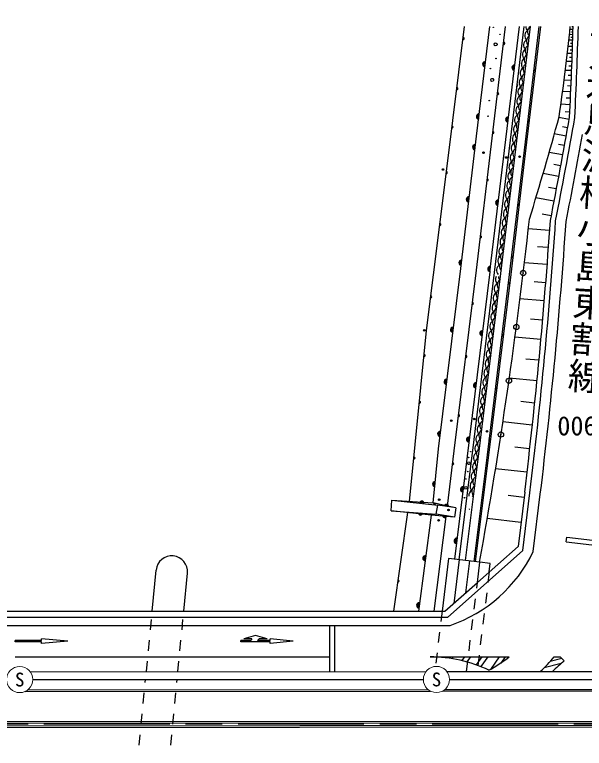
# Model space of a CAD drawing. Units: millimetres, scale not verified. Extents: x -622642 to 680000, y -103464 to 867584.
# Drawn here: x 296387 to 350684, y 278183 to 348094 of the extents above; entities that cross this region are included whole.
import ezdxf
from ezdxf.enums import TextEntityAlignment as Align

# ---------------------------------------------------------------- set-up
doc = ezdxf.new("R2010")
doc.units = ezdxf.units.MM
doc.header["$LTSCALE"] = 1000
doc.header["$PDMODE"] = 32
doc.header["$PDSIZE"] = 500
doc.linetypes.add('CHAIN', pattern=[18.5, 12, -1.5, 3.5, -1.5])
for name, color, linetype, lineweight in [('M-BGD', 7, 'Continuous', 25), ('M-BMK', 2, 'CHAIN', 13), ('M-BMK-SRVR', 3, 'Continuous', 25), ('M-STR-HTXT', 7, 'Continuous', 13), ('M-STR-STR1', 1, 'Continuous', 25), ('M-STR-STRC', 7, 'Continuous', 25)]:
    doc.layers.add(name, color=color, linetype=linetype, lineweight=lineweight)
doc.layers.add('M-BMK-HTXT', color=7, linetype='Continuous')
doc.styles.add('@ＭＳ ゴシック', font='')
doc.styles.add('ＭＳ ゴシック', font='')
doc.styles.get('@ＭＳ ゴシック').set_extended_font_data('@MS Gothic')
doc.styles.get('ＭＳ ゴシック').set_extended_font_data('MS Gothic')

msp = doc.modelspace()

# ---------------------------------------------------------------- linework, layer by layer
at = {"layer": 'M-BGD'}
for p, q in [((337600, 333659), (339276, 346979)), ((340418, 336518), (341675, 346979)), ((341907, 336340), (343186, 346979)), ((343198, 336185), (344495, 346979)), ((343645, 336131), (344948, 346979)), ((344241, 336060), (345553, 346979)), ((346358, 346979), (345035, 335965)), ((346510, 346979), (345184, 335947)), ((349605, 346936), (349480, 346940)), ((349583, 346186), (349252, 346196)), ((349597, 346686), (349308, 346694)), ((349590, 346436), (349445, 346440)), ((342095, 345290), (342143, 345382)), ((342143, 345382), (342206, 345414)), ((342206, 345414), (342295, 345392)), ((342295, 345392), (342365, 345309)), ((349568, 345657), (349194, 345668)), ((349559, 345358), (349372, 345363)), ((349575, 345922), (349410, 345927)), ((342120, 345150), (342095, 345290)), ((342191, 345110), (342120, 345150)), ((342318, 345143), (342191, 345110)), ((342365, 345209), (342318, 345143)), ((342365, 345309), (342365, 345209)), ((349550, 345059), (349127, 345071)), ((349541, 344720), (349329, 344727)), ((349531, 344382), (349052, 344396)), ((349517, 344000), (349278, 344010)), ((349501, 343617), (348969, 343640)), ((349465, 342765), (348874, 342790)), ((349483, 343191), (349217, 343202)), ((341764, 341903), (341812, 341996)), ((341789, 341764), (341764, 341903)), ((341812, 341996), (341875, 342028)), ((341875, 342028), (341964, 342006)), ((341964, 342006), (342034, 341922)), ((342034, 341922), (342034, 341823)), ((349445, 342293), (349150, 342305)), ((341860, 341724), (341789, 341764)), ((341987, 341757), (341860, 341724)), ((342034, 341823), (341987, 341757)), ((344315, 341265), (344338, 341454)), ((345877, 341265), (345874, 341246)), ((349425, 341820), (348755, 341848)), ((349402, 341284), (349068, 341299)), ((349380, 340749), (348609, 340781)), ((349353, 340133), (348968, 340149)), ((349327, 339516), (348441, 339554)), ((349297, 338807), (348854, 338826)), ((349237, 338102), (348256, 338284)), ((349091, 337317), (348601, 337408)), ((338907, 323895), (340418, 336518)), ((340400, 323738), (341907, 336340)), ((348946, 336532), (347822, 336740)), ((341690, 323580), (343198, 336185)), ((342135, 323513), (343645, 336131)), ((342731, 323445), (344241, 336060)), ((345035, 335965), (343525, 323342)), ((345184, 335947), (343674, 323325)), ((348779, 335633), (348217, 335737)), ((348612, 334734), (347325, 334972)), ((335649, 317993), (337600, 333659)), ((348421, 333704), (347777, 333824)), ((348230, 332675), (346753, 332949)), ((348011, 331494), (347272, 331631)), ((347791, 330313), (346060, 330634)), ((347534, 328927), (346668, 329088)), ((347377, 327529), (345345, 327686)), ((347252, 325904), (346236, 325982)), ((347126, 324278), (344962, 324446)), ((336797, 306709), (338907, 323895)), ((338286, 306524), (340400, 323738)), ((341690, 323580), (338298, 296219)), ((340023, 306309), (342135, 323513)), ((340618, 306235), (342731, 323445)), ((343525, 323342), (341412, 306137)), ((343674, 323325), (341561, 306118)), ((346992, 322547), (345910, 322631)), ((346849, 320817), (344550, 321019)), ((346687, 318977), (345538, 319079)), ((334021, 301716), (335649, 317993)), ((346525, 317138), (344057, 317356)), ((346350, 315164), (345117, 315273)), ((346163, 313192), (343534, 313469)), ((345941, 311089), (344627, 311228)), ((345719, 308986), (342903, 309283)), ((336285, 301566), (336797, 306709)), ((337628, 301270), (338286, 306524)), ((338752, 296163), (340023, 306309)), ((339348, 296090), (340618, 306235)), ((345471, 306735), (344064, 306893)), ((341412, 306137), (340142, 295992)), ((341561, 306118), (340291, 295974)), ((339523, 305333), (339580, 305444)), ((339628, 305218), (339523, 305333)), ((339580, 305444), (339745, 305469)), ((339733, 305235), (339628, 305218)), ((339804, 305344), (339733, 305235)), ((339745, 305469), (339804, 305344)), ((345218, 304484), (342220, 304821)), ((339253, 302996), (339310, 303107)), ((339358, 302881), (339253, 302996)), ((339310, 303107), (339475, 303132)), ((339463, 302898), (339358, 302881)), ((339534, 303008), (339463, 302898)), ((339475, 303132), (339534, 303008)), ((344936, 302087), (343439, 302269)), ((344998, 302596), (344371, 297425)), ((344827, 297027), (345495, 302536)), ((332258, 300827), (332325, 301829)), ((332325, 301829), (336285, 301566)), ((332325, 301829), (336715, 301365)), ((337628, 301270), (336285, 301566)), ((336550, 300506), (336715, 301365)), ((337622, 301222), (336688, 301370)), ((332258, 300827), (336550, 300506)), ((336094, 300388), (332258, 300827)), ((332523, 291249), (333848, 300645)), ((338446, 301090), (337622, 301222)), ((338446, 301090), (337628, 301270)), ((338446, 301090), (338309, 300226)), ((336094, 300388), (334874, 291250)), ((338309, 300226), (336094, 300388)), ((336374, 291250), (337505, 300285)), ((338309, 300226), (336550, 300506)), ((344646, 299692), (341426, 300082)), ((340491, 293987), (344371, 297425)), ((337629, 290650), (344827, 297027)), ((337750, 296286), (337132, 291250)), ((340728, 295920), (337750, 296286)), ((338743, 296164), (338230, 291983)), ((339736, 296042), (339360, 292985)), ((340491, 293987), (340728, 295920)), ((341720, 295799), (340728, 295920)), ((341621, 294988), (341720, 295799)), ((309492, 291248), (309869, 295171)), ((312506, 291248), (312855, 294884)), ((341621, 294988), (341499, 293996)), ((341377, 293003), (341255, 292011)), ((337132, 291250), (337010, 290257)), ((341134, 291018), (341012, 290025)), ((337628, 290650), (246272, 290643)), ((309321, 289471), (309417, 290467)), ((312336, 289472), (312431, 290467)), ((336888, 289265), (336766, 288272)), ((340890, 289033), (340768, 288040)), ((309130, 287481), (309226, 288476)), ((312144, 287481), (312240, 288477)), ((336644, 287280), (336523, 286287)), ((340647, 287048), (340525, 286055)), ((308939, 285490), (309034, 286485)), ((311953, 285490), (312049, 286486)), ((298117, 284737), (335339, 284745)), ((308840, 284460), (308867, 284740)), ((311854, 284460), (311881, 284740)), ((337839, 284746), (371398, 284752)), ((308649, 282469), (308744, 283464)), ((311663, 282469), (311758, 283464)), ((308457, 280478), (308553, 281473)), ((311471, 280478), (311567, 281474)), ((308266, 278487), (308362, 279482)), ((311280, 278487), (311376, 279483))]:
    msp.add_line(p, q, dxfattribs=at)
for centre, radius in [((342004, 346893), 25), ((342004, 346893), 20), ((342004, 346893), 15), ((342004, 346893), 10), ((342004, 346893), 5), ((342647, 346218), 25), ((342647, 346218), 20), ((342647, 346218), 15), ((342647, 346218), 10), ((342647, 346218), 5), ((342261, 343919), 25), ((342261, 343919), 20), ((342261, 343919), 15), ((342261, 343919), 10), ((342261, 343919), 5), ((341730, 342959), 25), ((341730, 342959), 20), ((341730, 342959), 15), ((341730, 342959), 10), ((341730, 342959), 5), ((341618, 339908), 25), ((341618, 339908), 20), ((341618, 339908), 15), ((341618, 339908), 10), ((341618, 339908), 5), ((341506, 338419), 25), ((341506, 338419), 20), ((341506, 338419), 15), ((341506, 338419), 10), ((341506, 338419), 5), ((341071, 334952), 75), ((341071, 334952), 60), ((341071, 334952), 45), ((341071, 334952), 30), ((341071, 334952), 15), ((343237, 334481), 75), ((343237, 334481), 60), ((343237, 334481), 45), ((343237, 334481), 30), ((343237, 334481), 15), ((344515, 334554), 75), ((344515, 334554), 60), ((344515, 334554), 45), ((344515, 334554), 30), ((344515, 334554), 15), ((337222, 333340), 75), ((337222, 333340), 60), ((337222, 333340), 45), ((337222, 333340), 30), ((337222, 333340), 15), ((342565, 325075), 25), ((335428, 318017), 75), ((335428, 318017), 60), ((335428, 318017), 45), ((335428, 318017), 30), ((335428, 318017), 15), ((337999, 309400), 75), ((337999, 309400), 60), ((337999, 309400), 45), ((337999, 309400), 30), ((337999, 309400), 15), ((340194, 309572), 75), ((340194, 309572), 60), ((340194, 309572), 45), ((340194, 309572), 30), ((340194, 309572), 15), ((341401, 308395), 75), ((341401, 308395), 60), ((341401, 308395), 45), ((341401, 308395), 30), ((341401, 308395), 15), ((339844, 306458), 25), ((339844, 306458), 20), ((339844, 306458), 15), ((339844, 306458), 10), ((339844, 306458), 5), ((339659, 305899), 25), ((339659, 305899), 20), ((339659, 305899), 15), ((339659, 305899), 10), ((339659, 305899), 5), ((339576, 304556), 25), ((339576, 304556), 20), ((339576, 304556), 15), ((339576, 304556), 10), ((339576, 304556), 5), ((339398, 303852), 25), ((339398, 303852), 20), ((339398, 303852), 15), ((339398, 303852), 10), ((339398, 303852), 5), ((339263, 302055), 25), ((339263, 302055), 20), ((339263, 302055), 15), ((339263, 302055), 10), ((339263, 302055), 5), ((336853, 301875), 75), ((336853, 301875), 60), ((336853, 301875), 45), ((336853, 301875), 30), ((336853, 301875), 15), ((337734, 300900), 75), ((337734, 300900), 60), ((337734, 300900), 45), ((337734, 300900), 30), ((337734, 300900), 15), ((336796, 299913), 75), ((336796, 299913), 60), ((336796, 299913), 45), ((336796, 299913), 30), ((336796, 299913), 15)]:
    msp.add_circle(centre, radius, dxfattribs=at)
for centre, radius, start, end in [((-137118, 382060), 485524, 349.53096, 349.53096), ((345707, 346981), 600, 180.18704, 223.20444), ((345871, 346469), 600, 123.12267, 223.20274), ((345979, 347363), 600, 219.81128, 223.20274), ((175641, 364072), 174540, 351.52922, 354.37988), ((-146940, 362267), 496795, 357.23629, 358.23651), ((-146940, 362267), 497295, 357.23629, 358.23829), ((345599, 346087), 600, 123.12448, 223.20444), ((345764, 345576), 600, 123.12267, 223.20274), ((339143, 345828), 100, 262.72705, 82.72715), ((339143, 345828), 50, 262.72707, 82.72717), ((343002, 345353), 100, 262.727, 82.72709), ((343002, 345353), 50, 262.72695, 82.72705), ((345492, 345194), 600, 123.12448, 223.20444), ((345385, 344300), 600, 123.12448, 223.20444), ((345657, 344682), 600, 123.12267, 223.20274), ((345550, 343788), 600, 123.12267, 223.20274), ((341240, 343364), 250, 82.99973, 262.99969), ((341240, 343364), 200, 82.99976, 262.99972), ((341240, 343364), 150, 82.99974, 262.9997), ((341240, 343364), 100, 82.99977, 262.99972), ((341240, 343364), 50, 82.9997, 262.99966), ((344023, 343052), 250, 83.14848, 263.1485), ((345278, 343406), 600, 123.12448, 223.20444), ((345443, 342895), 600, 123.12267, 223.20274), ((344023, 343052), 200, 83.14836, 263.14837), ((344023, 343052), 150, 83.14858, 263.14859), ((344023, 343052), 100, 83.14854, 263.14855), ((344023, 343052), 50, 83.14843, 263.14845), ((345171, 342512), 600, 123.12448, 223.20444), ((345863, 342852), 100, 263.14851, 83.1485), ((345863, 342852), 50, 263.14835, 83.14834), ((345064, 341619), 600, 123.12448, 223.20444), ((345336, 342001), 600, 123.12267, 223.20274), ((344957, 340725), 600, 123.12448, 223.20444), ((345229, 341107), 600, 123.12267, 223.20274), ((338541, 341043), 100, 262.72701, 82.72711), ((338541, 341043), 50, 262.72707, 82.72717), ((342426, 340565), 100, 262.72703, 82.72713), ((342426, 340565), 50, 262.72699, 82.72709), ((345121, 340214), 600, 123.12267, 223.20274), ((344850, 339831), 600, 123.12448, 223.20444), ((345014, 339320), 600, 123.12267, 223.20274), ((344742, 338938), 600, 123.12448, 223.20444), ((340645, 338397), 250, 82.99973, 262.99969), ((340645, 338397), 200, 82.99976, 262.99972), ((340645, 338397), 150, 82.99974, 262.9997), ((340645, 338397), 100, 82.99977, 262.99972), ((340645, 338397), 50, 82.9997, 262.99966), ((344635, 338044), 600, 123.12448, 223.20444), ((344907, 338426), 600, 123.12267, 223.20274), ((343427, 338088), 250, 82.99973, 262.99969), ((343427, 338088), 200, 82.99976, 262.99972), ((343427, 338088), 150, 82.99974, 262.9997), ((343427, 338088), 100, 82.99977, 262.99972), ((343427, 338088), 50, 82.9997, 262.99966), ((344800, 337533), 600, 123.12267, 223.20274), ((345266, 337887), 100, 263.14851, 83.1485), ((345266, 337887), 50, 263.14866, 83.14865), ((61052, 416259), 297602, 342.8725, 344.82594), ((-135733, 423263), 492393, 348.90157, 350.0654), ((-135740, 423265), 492896, 348.90874, 350.07254), ((338070, 337394), 100, 262.819, 82.81901), ((338070, 337394), 50, 262.81891, 82.81893), ((344528, 337150), 600, 123.12448, 223.20444), ((344693, 336639), 600, 123.12267, 223.20274), ((341968, 336856), 100, 262.81896, 82.81897), ((341968, 336856), 50, 262.81908, 82.8191), ((344421, 336257), 600, 123.12448, 223.20444), ((340271, 335462), 250, 83.14325, 263.14329), ((340271, 335462), 200, 83.14326, 263.1433), ((340271, 335462), 150, 83.14326, 263.1433), ((344314, 335363), 600, 123.12448, 223.20444), ((344586, 335745), 600, 123.12267, 223.20274), ((340271, 335462), 100, 83.14328, 263.14332), ((340271, 335462), 50, 83.1434, 263.14344), ((344207, 334469), 600, 123.12448, 223.20444), ((344478, 334852), 600, 123.12267, 223.20274), ((344912, 334941), 50, 263.17747, 83.17746), ((344371, 333958), 600, 123.12274, 223.20277), ((344100, 333576), 600, 123.12451, 223.20448), ((344264, 333064), 600, 123.12267, 223.20274), ((337525, 333060), 100, 263.22091, 83.22093), ((337525, 333060), 50, 263.22066, 83.22067), ((343992, 332682), 600, 123.12448, 223.20444), ((341429, 332351), 100, 264.10725, 84.1073), ((341429, 332351), 50, 264.10724, 84.10728), ((343885, 331788), 600, 123.12448, 223.20444), ((344157, 332171), 600, 123.12267, 223.20274), ((343778, 330895), 600, 123.12448, 223.20444), ((344050, 331277), 600, 123.12267, 223.20274), ((339674, 330497), 250, 83.14324, 263.14328), ((339674, 330497), 200, 83.14326, 263.1433), ((343943, 330383), 600, 123.12267, 223.20274), ((339674, 330497), 150, 83.14325, 263.14329), ((339674, 330497), 100, 83.14324, 263.14327), ((339674, 330497), 50, 83.14328, 263.14332), ((342478, 330163), 250, 82.99973, 262.99969), ((342478, 330163), 200, 82.99976, 262.99972), ((342478, 330163), 150, 82.99974, 262.9997), ((342478, 330163), 100, 82.99977, 262.99972), ((342478, 330163), 50, 82.9997, 262.99966), ((343671, 330001), 600, 123.12448, 223.20444), ((343835, 329489), 600, 123.12267, 223.20274), ((344319, 329976), 100, 263.17793, 83.17792), ((344319, 329976), 50, 263.17793, 83.17792), ((343564, 329107), 600, 123.12448, 223.20444), ((-137118, 382060), 485524, 349.78102, 353.68032), ((343457, 328213), 600, 123.12448, 223.20444), ((343728, 328596), 600, 123.12267, 223.20274), ((336906, 328088), 100, 263.22066, 83.22067), ((336906, 328088), 50, 263.22062, 83.22064), ((343621, 327702), 600, 123.12267, 223.20274), ((-146940, 362267), 495545, 353.08396, 356.09038), ((-146940, 362267), 496045, 353.08396, 356.09038), ((343350, 327320), 600, 123.12448, 223.20444), ((343514, 326809), 600, 123.12267, 223.20274), ((340781, 326910), 100, 264.10725, 84.1073), ((340781, 326910), 50, 264.10724, 84.10728), ((343243, 326426), 600, 123.12448, 223.20444), ((343136, 325532), 600, 123.12448, 223.20444), ((343407, 325915), 600, 123.12267, 223.20274), ((343028, 324638), 600, 122.99421, 223.07412), ((343300, 325021), 600, 123.12267, 223.20274), ((343725, 325011), 100, 263.17776, 83.17775), ((338974, 324452), 250, 83.14323, 263.14327), ((338974, 324452), 200, 83.14324, 263.14327), ((338974, 324452), 150, 83.14322, 263.14326), ((338974, 324452), 100, 83.14324, 263.14327), ((338974, 324452), 50, 83.14319, 263.14323), ((343197, 324105), 600, 122.96006, 223.04013), ((343725, 325011), 50, 263.17798, 83.17797), ((341724, 323864), 250, 82.99973, 262.99969), ((341724, 323864), 200, 82.99976, 262.99972), ((341724, 323864), 150, 82.99974, 262.9997), ((341724, 323864), 100, 82.99977, 262.99972), ((341724, 323864), 50, 82.9997, 262.99966), ((342919, 323744), 600, 122.99421, 223.07412), ((342810, 322851), 600, 151.4832, 223.07376), ((343088, 323211), 600, 187.07623, 223.03972), ((342701, 321958), 600, 122.99377, 223.07376), ((342978, 322318), 600, 122.95968, 223.03972), ((343422, 322501), 100, 262.99972, 82.99977), ((343422, 322501), 50, 262.99977, 82.99982), ((342868, 321425), 600, 122.95968, 223.03972), ((336050, 321214), 100, 263.03156, 83.03155), ((336050, 321214), 50, 263.03156, 83.03155), ((342592, 321064), 600, 122.99377, 223.07376), ((342758, 320531), 600, 122.95968, 223.03972), ((340014, 320577), 100, 263.03165, 83.03164), ((340014, 320577), 50, 263.03156, 83.03155), ((342482, 320171), 600, 122.99377, 223.07376), ((342373, 319277), 600, 122.99377, 223.07376), ((342649, 319638), 600, 122.95968, 223.03972), ((342264, 318384), 600, 122.99377, 223.07376), ((342539, 318745), 600, 122.95968, 223.03972), ((338167, 318070), 250, 83.02267, 263.02269), ((338167, 318070), 200, 83.02263, 263.02266), ((338167, 318070), 150, 83.02263, 263.02266), ((338167, 318070), 100, 83.02263, 263.02266), ((338167, 318070), 50, 83.02262, 263.02265), ((342429, 317851), 600, 122.95968, 223.03972), ((340972, 317734), 250, 82.99973, 262.99969), ((340972, 317734), 200, 82.99976, 262.99972), ((340972, 317734), 150, 82.99974, 262.9997), ((340972, 317734), 100, 82.99977, 262.99972), ((340972, 317734), 50, 82.9997, 262.99966), ((342155, 317490), 600, 122.99377, 223.07376), ((342320, 316958), 600, 122.95968, 223.03972), ((342812, 317538), 100, 262.99964, 82.99968), ((342812, 317538), 50, 262.99958, 82.99963), ((342046, 316597), 600, 122.99377, 223.07376), ((341937, 315704), 600, 122.99377, 223.07376), ((342210, 316064), 600, 122.95968, 223.03972), ((335411, 315607), 100, 264.10674, 84.10675), ((335412, 315614), 50, 264.03313, 84.18036), ((339395, 315508), 100, 263.03156, 83.03155), ((339395, 315508), 50, 263.03139, 83.03137), ((341827, 314810), 600, 122.99377, 223.07376), ((342100, 315171), 600, 122.95968, 223.03972), ((341991, 314278), 600, 122.95968, 223.03972), ((341718, 313917), 600, 122.99377, 223.07376), ((337559, 313106), 250, 83.02269, 263.02272), ((337559, 313106), 200, 83.02271, 263.02274), ((337559, 313106), 150, 83.02274, 263.02276), ((337559, 313106), 100, 83.02279, 263.02281), ((341609, 313023), 600, 122.99377, 223.07376), ((341881, 313384), 600, 122.95968, 223.03972), ((337559, 313106), 50, 83.02293, 263.02296), ((340363, 312771), 250, 82.99972, 262.99968), ((340363, 312771), 200, 82.99972, 262.99968), ((340363, 312771), 150, 82.99972, 262.99968), ((340363, 312771), 100, 82.99977, 262.99972), ((340363, 312771), 50, 82.99972, 262.99967), ((341500, 312130), 600, 122.99377, 223.07376), ((341771, 312491), 600, 122.95968, 223.03972), ((342203, 312575), 100, 262.99972, 82.99977), ((342203, 312575), 50, 262.99967, 82.99971), ((341662, 311598), 600, 122.95968, 223.03972), ((334966, 311158), 100, 264.10674, 84.10675), ((334967, 311166), 50, 264.03313, 84.18036), ((341391, 311236), 600, 122.99377, 223.07376), ((341552, 310704), 600, 122.95968, 223.03972), ((341281, 310343), 600, 122.99377, 223.07376), ((338697, 309883), 100, 264.07298, 84.07292), ((338697, 309883), 50, 264.07305, 84.07299), ((341172, 309449), 600, 122.99377, 223.07376), ((341442, 309811), 600, 122.95968, 223.03972), ((341063, 308556), 600, 122.99377, 223.07376), ((341332, 308917), 600, 122.95968, 223.03972), ((336952, 308143), 250, 83.02269, 263.02272), ((336952, 308143), 200, 83.02271, 263.02273), ((341223, 308024), 600, 122.95968, 223.03972), ((336952, 308143), 150, 83.02273, 263.02276), ((336952, 308143), 100, 83.0227, 263.02273), ((336952, 308143), 50, 83.02293, 263.02296), ((339709, 307603), 250, 82.93245, 262.93242), ((339709, 307603), 200, 82.93243, 262.9324), ((339709, 307603), 150, 82.93242, 262.93239), ((339709, 307603), 100, 82.93237, 262.93234), ((339709, 307603), 50, 82.93225, 262.93222), ((340950, 307642), 600, 122.79593, 222.87596), ((341108, 307153), 600, 122.82396, 222.90399), ((341593, 307612), 100, 262.99964, 82.99968), ((341593, 307612), 50, 262.99957, 82.99961), ((340838, 306749), 600, 122.79593, 222.87596), ((340725, 305856), 600, 122.79593, 222.87596), ((340996, 306260), 600, 122.82396, 222.90399), ((334447, 305832), 100, 264.07297, 84.07292), ((334447, 305832), 50, 264.07285, 84.07279), ((340884, 305367), 600, 122.82396, 222.90399), ((338131, 305300), 100, 264.07301, 84.07295), ((338131, 305300), 50, 264.0731, 84.07304), ((340613, 304963), 600, 122.79593, 222.87596), ((340772, 304474), 600, 122.82396, 222.90399), ((341317, 305378), 100, 262.86402, 82.86405), ((341317, 305378), 50, 262.86414, 82.86417), ((340501, 304070), 600, 122.79593, 222.87596), ((336463, 303356), 250, 84.30688, 264.30691), ((336463, 303356), 200, 84.30688, 264.30691), ((336463, 303356), 150, 84.30688, 264.30691), ((336463, 303356), 100, 84.30687, 264.3069), ((340389, 303177), 600, 122.79593, 222.87596), ((340660, 303581), 600, 122.82396, 222.90399), ((336463, 303356), 50, 84.30686, 264.30689), ((339121, 302860), 250, 82.93247, 262.93243), ((339121, 302860), 200, 82.93249, 262.93246), ((339121, 302860), 150, 82.93249, 262.93246), ((339121, 302860), 100, 82.93249, 262.93246), ((339121, 302860), 50, 82.93261, 262.93258), ((340276, 302284), 600, 122.79593, 186.04484), ((340549, 302688), 600, 122.82396, 222.90399), ((340437, 301795), 600, 122.82396, 139.65236), ((335187, 301548), 200, 352.95936, 172.95929), ((335187, 301548), 150, 352.95936, 172.95928), ((335187, 301548), 100, 352.95934, 172.95927), ((335187, 301548), 50, 352.95934, 172.95927), ((336419, 301536), 100, 167.60289, 347.60289), ((336419, 301536), 50, 167.60289, 347.60289), ((337541, 301234), 200, 350.96823, 170.96824), ((337541, 301234), 150, 350.96825, 170.96826), ((337541, 301234), 100, 350.96828, 170.96829), ((335076, 300616), 200, 175.7236, 355.7236), ((335076, 300616), 150, 175.7236, 355.7236), ((335076, 300616), 100, 175.7236, 355.7236), ((335076, 300616), 50, 175.7236, 355.7236), ((337541, 301234), 50, 350.96828, 170.96829), ((340164, 301391), 600, 221.42852, 222.87596), ((336229, 300384), 100, 354.60976, 174.60977), ((336229, 300384), 50, 354.61003, 174.61004), ((337363, 300377), 200, 170.96815, 350.96814), ((337363, 300377), 150, 170.96813, 350.96812), ((337363, 300377), 100, 170.96805, 350.96804), ((337363, 300377), 50, 170.96829, 350.96828), ((340325, 300902), 600, 221.45517, 222.90399), ((338514, 297964), 250, 82.93244, 262.93241), ((338514, 297964), 200, 82.93243, 262.9324), ((338514, 297964), 150, 82.9324, 262.93237), ((338514, 297964), 100, 82.93236, 262.93233), ((338514, 297964), 50, 82.93223, 262.9322), ((311362, 295027), 1500, 354.51204, 174.51204), ((335547, 296290), 250, 82.39841, 262.39839), ((335547, 296290), 200, 82.39841, 262.39839), ((335547, 296290), 150, 82.39832, 262.39831), ((335547, 296290), 100, 82.39841, 262.39839), ((335547, 296290), 50, 82.39839, 262.39837), ((332921, 294123), 100, 262.01269, 77.9361), ((332921, 294123), 50, 270.05832, 73.88191), ((334947, 291792), 250, 82.3984, 262.39839), ((334947, 291792), 200, 82.39842, 262.3984), ((334947, 291792), 150, 82.39848, 262.39846), ((334947, 291792), 100, 82.39851, 262.39849), ((334947, 291792), 50, 82.39839, 262.39837)]:
    msp.add_arc(centre, radius, start, end, dxfattribs=at)
for p in [(344858, 323472), (344206, 318335), (343499, 313205), (342737, 308083)]:
    msp.add_point(p, dxfattribs=at)
at = {"layer": 'M-BMK'}
msp.add_line((95680, 280408), (567080, 280573), dxfattribs=at)
at = {"layer": 'M-STR-HTXT'}
for centre in [(296867, 284737), (336589, 284745)]:
    msp.add_circle(centre, 1250, dxfattribs=at)
at = {"layer": 'M-STR-STR1'}
for p, q in [((337402, 291250), (340491, 293987)), ((340423, 293436), (340491, 293987)), ((340180, 291451), (340302, 292444)), ((246275, 291243), (337400, 291250)), ((339936, 289466), (340058, 290459)), ((339693, 287481), (339814, 288474)), ((339449, 285496), (339571, 286488)), ((297867, 285487), (335589, 285495)), ((337589, 285496), (371398, 285502))]:
    msp.add_line(p, q, dxfattribs=at)
at = {"layer": 'M-STR-STRC'}
for p, q in [((345823, 296937), (346488, 302416)), ((348959, 297871), (349013, 298317)), ((348959, 297871), (351937, 297509)), ((349013, 298317), (351991, 297956)), ((254865, 289893), (337881, 289900)), ((326441, 285493), (326441, 289899)), ((326891, 285493), (326891, 289899)), ((319340, 288923), (318240, 288623)), ((320440, 288623), (319340, 288923)), ((298939, 288473), (296439, 288473)), ((296439, 288323), (296439, 288473)), ((298939, 288323), (296439, 288323)), ((301439, 288398), (298939, 288623)), ((298939, 288473), (298939, 288623)), ((301439, 288398), (298939, 288173)), ((298939, 288173), (298939, 288323)), ((318840, 288473), (317940, 288473)), ((317940, 288323), (317940, 288473)), ((320740, 288323), (317940, 288323)), ((318990, 288623), (318240, 288623)), ((319690, 288623), (319540, 288473)), ((320740, 288473), (319540, 288473)), ((320440, 288623), (319690, 288623)), ((320740, 288473), (320740, 288623)), ((322940, 288398), (320740, 288623)), ((322940, 288398), (320740, 288173)), ((320740, 288173), (320740, 288323)), ((296438, 286896), (326441, 286899)), ((335976, 286899), (343520, 286900)), ((337616, 286899), (337548, 286804)), ((338168, 286899), (338050, 286733)), ((339271, 286899), (339015, 286539)), ((339822, 286899), (339481, 286418)), ((340925, 286900), (340380, 286131)), ((341476, 286900), (340815, 285965)), ((342579, 286900), (341731, 285702)), ((343131, 286900), (342713, 286310)), ((348545, 286743), (347436, 286461)), ((347822, 286900), (348388, 286900)), ((348461, 286257), (346849, 285847)), ((297399, 283606), (336008, 283638)), ((297642, 283757), (335785, 283788)), ((337171, 283639), (371393, 283668)), ((337394, 283789), (371393, 283818)), ((269821, 280303), (371408, 280392)), ((269832, 280703), (371408, 280792)), ((269833, 280553), (371408, 280642)), ((269821, 280153), (371408, 280242))]:
    msp.add_line(p, q, dxfattribs=at)
for centre, radius, start, end in [((-135754, 423270), 493904, 348.92304, 349.90405), ((-146940, 362267), 497045, 353.08396, 356.09038), ((333505, 302838), 13658, 288.68627, 334.40191), ((318840, 288623), 150, 270.00424, 0.00424), ((335977, 273898), 13001, 64.413, 90.00418), ((334858, 297900), 14001, 298.74449, 308.21742), ((334858, 297900), 17002, 313.15484, 319.68402), ((355529, 293901), 10001, 224.43127, 227.54018), ((358261, 274900), 15001, 129.2114, 135.05254)]:
    msp.add_arc(centre, radius, start, end, dxfattribs=at)

# ---------------------------------------------------------------- texts
at = {"layer": 'M-BMK-HTXT', "style": '@ＭＳ ゴシック'}
msp.add_text('市道馬渡橋小島東割線', height=2566, rotation=266.463, dxfattribs=at).set_placement((351803, 329386), align=Align.MIDDLE_CENTER)
at = {"layer": 'M-BMK-SRVR', "style": 'ＭＳ ゴシック'}
msp.add_text('006-19-0-1', height=1833, dxfattribs=at).set_placement((354347, 307453), align=Align.BOTTOM_CENTER)
at = {"layer": 'M-STR-HTXT', "style": 'ＭＳ ゴシック'}
for p in [(296867, 284737), (336589, 284745)]:
    msp.add_text('S', height=1320, dxfattribs=at).set_placement(p, align=Align.MIDDLE_CENTER)

doc.saveas('drawing.dxf')
